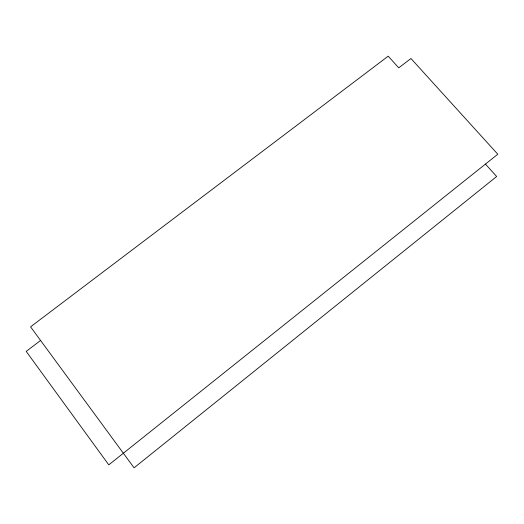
<?xml version="1.0" encoding="UTF-8"?>
<svg xmlns="http://www.w3.org/2000/svg" width="524" height="524" viewBox="0 0 524 524"><rect width="100%" height="100%" fill="white"/><g stroke="black" fill="none" stroke-linecap="round" stroke-linejoin="round"><path stroke-width="0.79" d="M40.577 340.456L26.2 351.401L108.782 464.86L497.8 154.226L410.954 58.518L398.712 67.838L388.212 56.179L30.582 326.838L134.072 467.821L496.654 176.503L485.453 164.084"/></g></svg>
